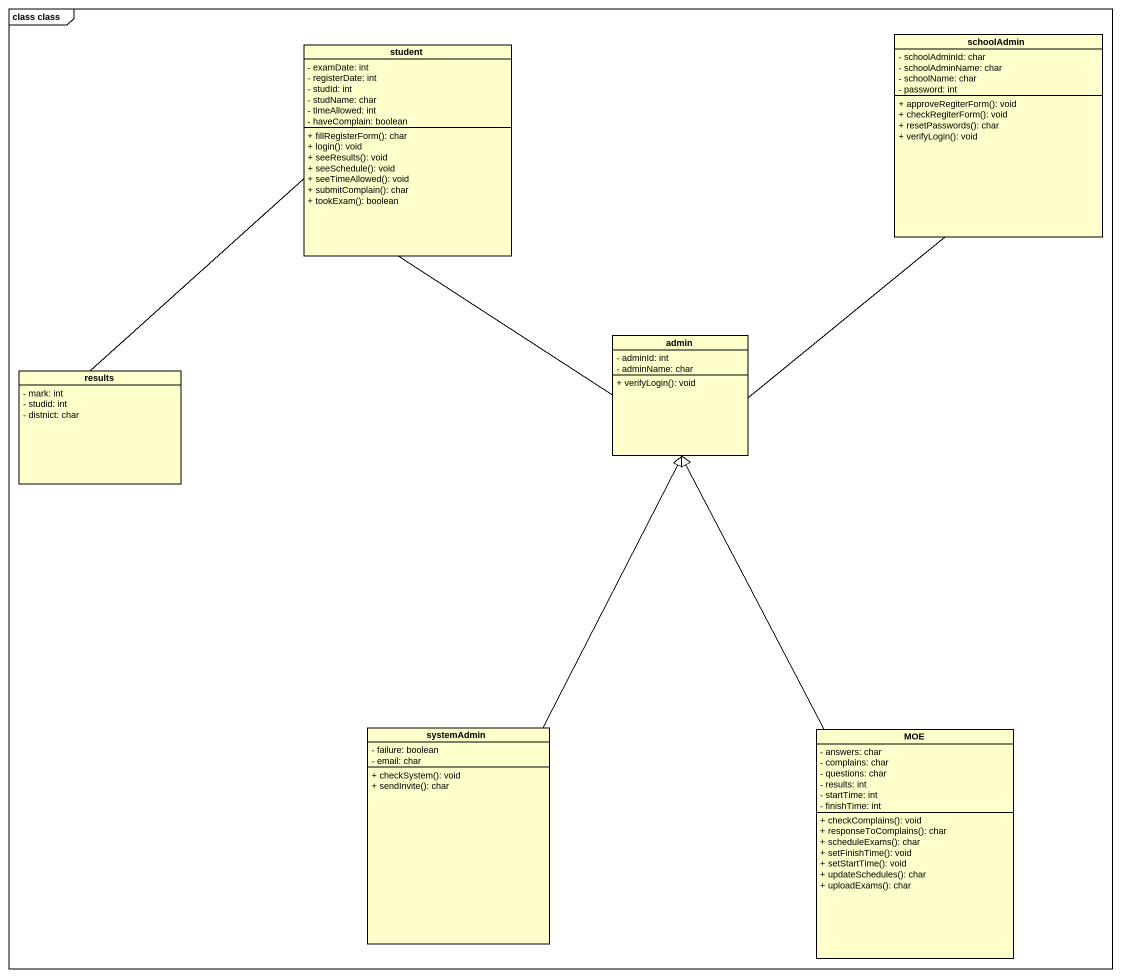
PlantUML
@startuml
mainframe class class
hide circle
hide empty members
skinparam classAttributeIconSize 0
class student {
  - examDate: int
  - registerDate: int
  - studId: int
  - studName: char
  - timeAllowed: int
  - haveComplain: boolean
  + fillRegisterForm(): char
  + login(): void
  + seeResults(): void
  + seeSchedule(): void
  + seeTimeAllowed(): void
  + submitComplain(): char
  + tookExam(): boolean
}
class schoolAdmin {
  - schoolAdminId: char
  - schoolAdminName: char
  - schoolName: char
  - password: int
  + approveRegiterForm(): void
  + checkRegiterForm(): void
  + resetPasswords(): char
  + verifyLogin(): void
}
class admin {
  - adminId: int
  - adminName: char
  + verifyLogin(): void
}
class results {
  - mark: int
  - studid: int
  - distnict: char
}
class systemAdmin {
  - failure: boolean
  - email: char
  + checkSystem(): void
  + sendInvite(): char
}
class MOE {
  - answers: char
  - complains: char
  - questions: char
  - results: int
  - startTime: int
  - finishTime: int
  + checkComplains(): void
  + responseToComplains(): char
  + scheduleExams(): char
  + setFinishTime(): void
  + setStartTime(): void
  + updateSchedules(): char
  + uploadExams(): char
}
student -- admin
schoolAdmin -- admin
results -up- student
systemAdmin -up-|> admin
MOE -up-|> admin
@enduml
